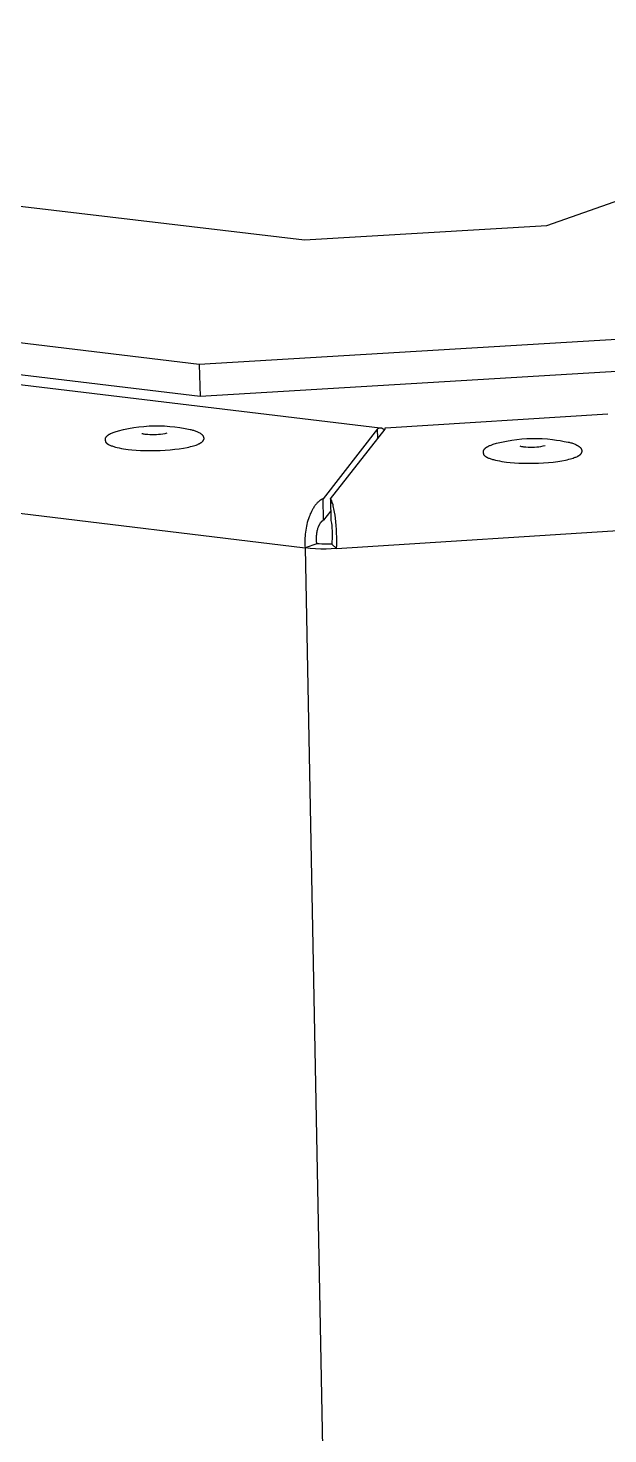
# Model space of a CAD drawing. Header units: millimetres. Extents: x 974 to 5700, y -47 to 3256.
# Drawn here: x 2213.7 to 2269.3, y 1194.2 to 1329.3 of the extents above; entities that cross this region are included whole.
import ezdxf

# ---------------------------------------------------------------- set-up
doc = ezdxf.new("R2010")
doc.units = ezdxf.units.MM
doc.header["$MEASUREMENT"] = 0
doc.layers.add('Domyslna', color=7, linetype='Continuous', true_color=0x000000)
doc.layers.add('Utwórz2D linie widoczne', color=7, linetype='Continuous', true_color=0x000000)

msp = doc.modelspace()

# ---------------------------------------------------------------- linework, layer by layer
at = {"layer": 'Domyslna'}
for p, q in [((1965.01, 1312.96), (2240.27, 1279.35)), ((2243.3, 1279.28), (2289.33, 1282.26)), ((2240.27, 1279.35), (2254.7, 533.35))]:
    msp.add_line(p, q, dxfattribs=at)
at = {"layer": 'Utwórz2D linie widoczne'}
for p, q in [((2263.48, 1310.31), (2414.08, 1363.37)), ((2023.83, 1334.52), (2240.22, 1308.94)), ((2230.12, 1296.98), (1977.42, 1327.29)), ((2230.19, 1293.9), (1977.53, 1324.3)), ((1994, 1321.43), (2247.48, 1290.89)), ((2240.22, 1308.94), (2263.48, 1310.31)), ((2296.25, 1300.93), (2230.12, 1296.98)), ((2296.3, 1297.85), (2230.19, 1293.9)), ((2230.12, 1296.98), (2230.19, 1293.9)), ((2247.99, 1290.87), (2269.34, 1292.24)), ((2221.1, 1289.82), (2221.11, 1289.83)), ((2221.1, 1289.81), (2221.1, 1289.82)), ((2221.1, 1289.8), (2221.1, 1289.81)), ((2221.1, 1289.81), (2221.1, 1289.81)), ((2221.1, 1289.79), (2221.1, 1289.8)), ((2221.1, 1289.78), (2221.1, 1289.79)), ((2221.1, 1289.77), (2221.1, 1289.78)), ((2221.1, 1289.76), (2221.1, 1289.77)), ((2221.1, 1289.75), (2221.1, 1289.76)), ((2221.1, 1289.74), (2221.1, 1289.75)), ((2221.1, 1289.74), (2221.1, 1289.74)), ((2221.11, 1289.86), (2221.12, 1289.87)), ((2221.11, 1289.85), (2221.11, 1289.86)), ((2221.11, 1289.86), (2221.11, 1289.86)), ((2221.11, 1289.84), (2221.11, 1289.85)), ((2221.11, 1289.83), (2221.11, 1289.84)), ((2221.12, 1289.89), (2221.13, 1289.9)), ((2221.12, 1289.88), (2221.12, 1289.89)), ((2221.12, 1289.87), (2221.12, 1289.88)), ((2221.13, 1289.91), (2221.14, 1289.92)), ((2221.13, 1289.9), (2221.13, 1289.91)), ((2221.13, 1289.91), (2221.13, 1289.91)), ((2221.14, 1289.94), (2221.15, 1289.95)), ((2221.14, 1289.92), (2221.14, 1289.94)), ((2221.15, 1289.95), (2221.16, 1289.97)), ((2221.16, 1289.97), (2221.17, 1289.98)), ((2221.17, 1289.98), (2221.18, 1290)), ((2221.18, 1290), (2221.19, 1290.01)), ((2221.19, 1290.01), (2221.2, 1290.03)), ((2221.2, 1290.03), (2221.21, 1290.04)), ((2221.21, 1290.04), (2221.22, 1290.05)), ((2221.22, 1290.05), (2221.23, 1290.07)), ((2221.23, 1290.07), (2221.24, 1290.08)), ((2221.24, 1290.08), (2221.26, 1290.09)), ((2221.26, 1290.09), (2221.27, 1290.11)), ((2221.27, 1290.11), (2221.28, 1290.12)), ((2221.28, 1290.12), (2221.29, 1290.13)), ((2221.29, 1290.13), (2221.31, 1290.14)), ((2221.31, 1290.14), (2221.32, 1290.16)), ((2221.32, 1290.16), (2221.34, 1290.17)), ((2221.34, 1290.17), (2221.35, 1290.18)), ((2221.35, 1290.18), (2221.37, 1290.19)), ((2221.37, 1290.19), (2221.38, 1290.2)), ((2221.38, 1290.2), (2221.41, 1290.22)), ((2221.41, 1290.22), (2221.44, 1290.24)), ((2221.44, 1290.24), (2221.47, 1290.26)), ((2221.47, 1290.26), (2221.5, 1290.28)), ((2221.5, 1290.28), (2221.53, 1290.29)), ((2221.53, 1290.29), (2221.56, 1290.31)), ((2221.56, 1290.31), (2221.59, 1290.33)), ((2221.59, 1290.33), (2221.63, 1290.35)), ((2221.63, 1290.35), (2221.7, 1290.38)), ((2221.7, 1290.38), (2221.78, 1290.41)), ((2221.78, 1290.41), (2221.86, 1290.44)), ((2221.86, 1290.44), (2221.94, 1290.47)), ((2221.94, 1290.47), (2222.05, 1290.51)), ((2222.05, 1290.51), (2222.15, 1290.54)), ((2222.15, 1290.54), (2222.26, 1290.57)), ((2222.26, 1290.57), (2222.36, 1290.6)), ((2222.36, 1290.6), (2222.84, 1290.72)), ((2222.84, 1290.72), (2223.33, 1290.82)), ((2223.33, 1290.82), (2223.82, 1290.91)), ((2223.82, 1290.91), (2224.31, 1290.97)), ((2224.31, 1290.97), (2224.8, 1291.02)), ((2224.6, 1290.35), (2224.67, 1290.33)), ((2224.67, 1290.33), (2224.74, 1290.32)), ((2224.74, 1290.32), (2224.81, 1290.3)), ((2224.8, 1291.02), (2225.3, 1291.06)), ((2224.81, 1290.3), (2224.89, 1290.29)), ((2224.89, 1290.29), (2224.96, 1290.28)), ((2224.96, 1290.28), (2225.17, 1290.26)), ((2225.17, 1290.26), (2225.38, 1290.25)), ((2225.3, 1291.06), (2225.79, 1291.08)), ((2225.38, 1290.25), (2225.58, 1290.24)), ((2225.58, 1290.24), (2225.79, 1290.24)), ((2225.79, 1291.08), (2226.29, 1291.08)), ((2225.79, 1290.24), (2226, 1290.25)), ((2226, 1290.25), (2226.21, 1290.26)), ((2226.21, 1290.26), (2226.41, 1290.29)), ((2226.29, 1291.08), (2226.78, 1291.06)), ((2226.41, 1290.29), (2226.62, 1290.32)), ((2226.62, 1290.32), (2226.83, 1290.35)), ((2226.78, 1291.06), (2227.28, 1291.02)), ((2226.83, 1290.35), (2227.03, 1290.4)), ((2227.28, 1291.02), (2227.77, 1290.97)), ((2227.77, 1290.97), (2228.26, 1290.91)), ((2228.26, 1290.91), (2228.75, 1290.82)), ((2228.75, 1290.82), (2229.24, 1290.72)), ((2229.24, 1290.72), (2229.32, 1290.71)), ((2229.32, 1290.71), (2229.4, 1290.69)), ((2229.4, 1290.69), (2229.48, 1290.67)), ((2229.48, 1290.67), (2229.56, 1290.65)), ((2229.56, 1290.65), (2229.64, 1290.63)), ((2229.64, 1290.63), (2229.72, 1290.6)), ((2229.72, 1290.6), (2229.79, 1290.57)), ((2229.79, 1290.57), (2229.87, 1290.54)), ((2229.87, 1290.54), (2229.94, 1290.51)), ((2229.94, 1290.51), (2230.02, 1290.47)), ((2230.02, 1290.47), (2230.09, 1290.43)), ((2230.09, 1290.43), (2230.16, 1290.39)), ((2230.16, 1290.39), (2230.23, 1290.34)), ((2230.23, 1290.34), (2230.3, 1290.3)), ((2230.3, 1290.3), (2230.36, 1290.25)), ((2230.36, 1290.25), (2230.38, 1290.24)), ((2230.38, 1290.24), (2230.39, 1290.23)), ((2230.39, 1290.23), (2230.4, 1290.21)), ((2230.4, 1290.21), (2230.41, 1290.2)), ((2230.41, 1290.2), (2230.42, 1290.19)), ((2230.42, 1290.19), (2230.43, 1290.17)), ((2230.43, 1290.17), (2230.45, 1290.16)), ((2230.45, 1290.16), (2230.46, 1290.14)), ((2230.46, 1290.14), (2230.46, 1290.13)), ((2230.46, 1290.13), (2230.47, 1290.11)), ((2230.47, 1290.11), (2230.48, 1290.1)), ((2230.48, 1290.1), (2230.49, 1290.08)), ((2230.49, 1290.08), (2230.5, 1290.07)), ((2230.5, 1290.07), (2230.5, 1290.05)), ((2230.5, 1290.05), (2230.51, 1290.03)), ((2230.51, 1290.03), (2230.52, 1290.02)), ((2230.52, 1290.02), (2230.52, 1290)), ((2230.52, 1290), (2230.52, 1289.98)), ((2230.52, 1289.98), (2230.53, 1289.97)), ((2230.53, 1289.97), (2230.53, 1289.95)), ((2230.53, 1289.95), (2230.53, 1289.93)), ((2230.53, 1289.93), (2230.54, 1289.91)), ((2230.53, 1289.73), (2230.53, 1289.74)), ((2230.53, 1289.74), (2230.54, 1289.74)), ((2230.54, 1289.91), (2230.54, 1289.9)), ((2230.54, 1289.9), (2230.54, 1289.8)), ((2230.54, 1289.79), (2230.54, 1289.8)), ((2230.54, 1289.8), (2230.54, 1289.8)), ((2230.54, 1289.78), (2230.54, 1289.79)), ((2230.54, 1289.79), (2230.54, 1289.79)), ((2230.54, 1289.77), (2230.54, 1289.78)), ((2230.54, 1289.78), (2230.54, 1289.78)), ((2230.54, 1289.76), (2230.54, 1289.77)), ((2230.54, 1289.77), (2230.54, 1289.77)), ((2230.54, 1289.75), (2230.54, 1289.76)), ((2230.54, 1289.76), (2230.54, 1289.76)), ((2230.54, 1289.74), (2230.54, 1289.75)), ((2230.54, 1289.75), (2230.54, 1289.75)), ((2247.23, 1290.79), (2242, 1284.07)), ((2242.72, 1284.05), (2247.96, 1290.77)), ((2247.23, 1290.79), (2247.25, 1290.8)), ((2247.25, 1289.87), (2247.23, 1290.79)), ((2247.25, 1290.8), (2247.26, 1290.81)), ((2247.26, 1290.81), (2247.27, 1290.81)), ((2247.27, 1290.81), (2247.28, 1290.82)), ((2247.28, 1290.82), (2247.29, 1290.83)), ((2247.29, 1290.83), (2247.31, 1290.84)), ((2247.31, 1290.84), (2247.32, 1290.84)), ((2247.32, 1290.84), (2247.33, 1290.85)), ((2247.33, 1290.85), (2247.35, 1290.85)), ((2247.35, 1290.85), (2247.36, 1290.86)), ((2247.36, 1290.86), (2247.37, 1290.86)), ((2247.37, 1290.86), (2247.39, 1290.87)), ((2247.39, 1290.87), (2247.4, 1290.87)), ((2247.4, 1290.87), (2247.42, 1290.88)), ((2247.42, 1290.88), (2247.43, 1290.88)), ((2247.43, 1290.88), (2247.45, 1290.88)), ((2247.45, 1290.88), (2247.46, 1290.88)), ((2247.46, 1290.88), (2247.47, 1290.88)), ((2247.47, 1290.88), (2247.49, 1290.88)), ((2247.49, 1290.88), (2247.5, 1290.88)), ((2247.5, 1290.88), (2247.52, 1290.88)), ((2247.52, 1290.88), (2247.53, 1290.88)), ((2247.53, 1290.88), (2247.55, 1290.88)), ((2247.55, 1290.88), (2247.56, 1290.88)), ((2247.56, 1290.88), (2247.58, 1290.88)), ((2247.58, 1290.88), (2247.59, 1290.87)), ((2247.59, 1290.87), (2247.6, 1290.87)), ((2247.6, 1290.87), (2247.62, 1290.87)), ((2247.62, 1290.87), (2247.63, 1290.86)), ((2247.63, 1290.86), (2247.65, 1290.86)), ((2247.65, 1290.86), (2247.66, 1290.85)), ((2247.66, 1290.85), (2247.67, 1290.85)), ((2247.67, 1290.85), (2247.69, 1290.84)), ((2247.69, 1290.84), (2247.7, 1290.83)), ((2247.7, 1290.83), (2247.71, 1290.83)), ((2247.71, 1290.83), (2247.72, 1290.82)), ((2247.72, 1290.82), (2247.74, 1290.81)), ((2247.74, 1290.81), (2247.75, 1290.8)), ((2247.75, 1290.8), (2247.76, 1290.79)), ((2247.76, 1290.79), (2247.77, 1290.78)), ((2247.77, 1290.78), (2247.78, 1290.78)), ((2247.78, 1290.78), (2247.79, 1290.77)), ((2247.79, 1290.77), (2247.8, 1290.75)), ((2247.8, 1290.75), (2247.81, 1290.74)), ((2247.81, 1290.74), (2247.82, 1290.73)), ((2247.82, 1290.73), (2247.83, 1290.72)), ((2247.83, 1290.72), (2247.84, 1290.71)), ((2247.84, 1290.71), (2247.85, 1290.7)), ((2247.85, 1290.7), (2247.86, 1290.69)), ((2247.86, 1290.69), (2247.86, 1290.67)), ((2247.86, 1290.67), (2247.87, 1290.66)), ((2247.96, 1290.81), (2247.96, 1290.82)), ((2247.96, 1290.82), (2247.97, 1290.82)), ((2247.96, 1290.8), (2247.96, 1290.81)), ((2247.96, 1290.81), (2247.96, 1290.81)), ((2247.96, 1290.79), (2247.96, 1290.8)), ((2247.96, 1290.78), (2247.96, 1290.79)), ((2247.96, 1290.79), (2247.96, 1290.79)), ((2247.96, 1290.77), (2247.96, 1290.78)), ((2247.97, 1290.84), (2247.97, 1290.85)), ((2247.97, 1290.85), (2247.98, 1290.85)), ((2247.97, 1290.83), (2247.97, 1290.84)), ((2247.97, 1290.84), (2247.97, 1290.84)), ((2247.97, 1290.82), (2247.97, 1290.83)), ((2247.98, 1290.86), (2247.98, 1290.87)), ((2247.98, 1290.87), (2247.99, 1290.87)), ((2247.98, 1290.85), (2247.98, 1290.86)), ((2260.11, 1289.7), (2260.59, 1289.76)), ((2260.59, 1289.76), (2261.08, 1289.81)), ((2261.08, 1289.81), (2261.57, 1289.85)), ((2261.57, 1289.85), (2262.07, 1289.86)), ((2262.07, 1289.86), (2262.56, 1289.86)), ((2262.56, 1289.86), (2263.05, 1289.85)), ((2263.05, 1289.85), (2263.54, 1289.81)), ((2263.54, 1289.81), (2264.03, 1289.76)), ((2264.03, 1289.76), (2264.41, 1289.71)), ((2221.1, 1289.63), (2221.1, 1289.74)), ((2221.1, 1289.63), (2221.1, 1289.62)), ((2221.1, 1289.62), (2221.1, 1289.62)), ((2221.1, 1289.62), (2221.1, 1289.61)), ((2221.1, 1289.61), (2221.1, 1289.61)), ((2221.1, 1289.61), (2221.1, 1289.61)), ((2221.1, 1289.61), (2221.1, 1289.6)), ((2221.1, 1289.6), (2221.1, 1289.6)), ((2221.1, 1289.6), (2221.1, 1289.59)), ((2221.1, 1289.59), (2221.1, 1289.59)), ((2221.1, 1289.59), (2221.11, 1289.59)), ((2221.11, 1289.59), (2221.11, 1289.58)), ((2221.11, 1289.58), (2221.11, 1289.58)), ((2221.11, 1289.58), (2221.11, 1289.57)), ((2221.11, 1289.57), (2221.11, 1289.56)), ((2221.11, 1289.56), (2221.12, 1289.55)), ((2221.12, 1289.55), (2221.12, 1289.54)), ((2221.12, 1289.54), (2221.12, 1289.54)), ((2221.12, 1289.54), (2221.13, 1289.53)), ((2221.13, 1289.53), (2221.13, 1289.52)), ((2221.13, 1289.52), (2221.14, 1289.51)), ((2221.14, 1289.51), (2221.14, 1289.5)), ((2221.14, 1289.5), (2221.15, 1289.5)), ((2221.15, 1289.5), (2221.15, 1289.49)), ((2221.15, 1289.49), (2221.16, 1289.48)), ((2221.16, 1289.48), (2221.16, 1289.47)), ((2221.16, 1289.47), (2221.17, 1289.46)), ((2221.17, 1289.46), (2221.18, 1289.46)), ((2221.18, 1289.46), (2221.18, 1289.45)), ((2221.18, 1289.45), (2221.19, 1289.44)), ((2221.19, 1289.44), (2221.2, 1289.43)), ((2221.2, 1289.43), (2221.21, 1289.42)), ((2221.21, 1289.42), (2221.21, 1289.42)), ((2221.21, 1289.42), (2221.22, 1289.41)), ((2221.22, 1289.41), (2221.23, 1289.4)), ((2221.23, 1289.4), (2221.25, 1289.39)), ((2221.25, 1289.39), (2221.27, 1289.37)), ((2221.27, 1289.37), (2221.29, 1289.35)), ((2221.29, 1289.35), (2221.31, 1289.34)), ((2221.31, 1289.34), (2221.34, 1289.32)), ((2221.34, 1289.32), (2221.36, 1289.31)), ((2221.36, 1289.31), (2221.39, 1289.29)), ((2221.39, 1289.29), (2221.41, 1289.28)), ((2221.41, 1289.28), (2221.44, 1289.26)), ((2221.44, 1289.26), (2221.47, 1289.25)), ((2221.47, 1289.25), (2221.53, 1289.22)), ((2221.53, 1289.22), (2221.6, 1289.19)), ((2221.6, 1289.19), (2221.67, 1289.16)), ((2221.67, 1289.16), (2221.74, 1289.14)), ((2221.74, 1289.14), (2221.82, 1289.11)), ((2221.82, 1289.11), (2221.9, 1289.09)), ((2221.9, 1289.09), (2221.98, 1289.06)), ((2221.98, 1289.06), (2222.07, 1289.04)), ((2222.07, 1289.04), (2222.25, 1288.99)), ((2222.25, 1288.99), (2222.44, 1288.95)), ((2222.44, 1288.95), (2222.64, 1288.91)), ((2222.64, 1288.91), (2222.85, 1288.87)), ((2222.85, 1288.87), (2223.07, 1288.84)), ((2223.07, 1288.84), (2223.29, 1288.81)), ((2223.29, 1288.81), (2223.65, 1288.78)), ((2223.65, 1288.78), (2224.05, 1288.74)), ((2224.05, 1288.74), (2224.48, 1288.72)), ((2224.48, 1288.72), (2224.93, 1288.7)), ((2224.93, 1288.7), (2225.4, 1288.69)), ((2225.4, 1288.69), (2225.88, 1288.7)), ((2225.88, 1288.7), (2226.37, 1288.71)), ((2226.37, 1288.71), (2226.85, 1288.74)), ((2226.85, 1288.74), (2227.32, 1288.77)), ((2227.32, 1288.77), (2227.77, 1288.82)), ((2227.77, 1288.82), (2228.2, 1288.87)), ((2228.2, 1288.87), (2228.59, 1288.93)), ((2228.59, 1288.93), (2228.96, 1289)), ((2228.96, 1289), (2229.12, 1289.04)), ((2229.12, 1289.04), (2229.28, 1289.08)), ((2229.28, 1289.08), (2229.43, 1289.11)), ((2229.43, 1289.11), (2229.56, 1289.15)), ((2229.56, 1289.15), (2229.69, 1289.19)), ((2229.69, 1289.19), (2229.81, 1289.23)), ((2229.81, 1289.23), (2229.89, 1289.26)), ((2229.89, 1289.26), (2229.97, 1289.29)), ((2229.97, 1289.29), (2230.04, 1289.33)), ((2230.04, 1289.33), (2230.11, 1289.36)), ((2230.11, 1289.36), (2230.15, 1289.38)), ((2230.15, 1289.38), (2230.18, 1289.39)), ((2230.18, 1289.39), (2230.21, 1289.41)), ((2230.21, 1289.41), (2230.24, 1289.43)), ((2230.24, 1289.43), (2230.27, 1289.44)), ((2230.27, 1289.44), (2230.3, 1289.46)), ((2230.3, 1289.46), (2230.32, 1289.48)), ((2230.32, 1289.48), (2230.35, 1289.5)), ((2230.35, 1289.5), (2230.37, 1289.52)), ((2230.37, 1289.52), (2230.38, 1289.53)), ((2230.38, 1289.53), (2230.39, 1289.54)), ((2230.39, 1289.54), (2230.4, 1289.54)), ((2230.4, 1289.54), (2230.41, 1289.55)), ((2230.41, 1289.55), (2230.42, 1289.56)), ((2230.42, 1289.56), (2230.43, 1289.57)), ((2230.43, 1289.57), (2230.44, 1289.58)), ((2230.44, 1289.58), (2230.45, 1289.59)), ((2230.45, 1289.59), (2230.46, 1289.6)), ((2230.46, 1289.6), (2230.47, 1289.61)), ((2230.47, 1289.62), (2230.48, 1289.63)), ((2230.47, 1289.61), (2230.47, 1289.62)), ((2230.48, 1289.63), (2230.49, 1289.64)), ((2230.49, 1289.65), (2230.5, 1289.66)), ((2230.49, 1289.64), (2230.49, 1289.65)), ((2230.5, 1289.66), (2230.51, 1289.67)), ((2230.51, 1289.68), (2230.52, 1289.69)), ((2230.51, 1289.67), (2230.51, 1289.68)), ((2230.51, 1289.68), (2230.51, 1289.68)), ((2230.52, 1289.7), (2230.52, 1289.71)), ((2230.52, 1289.71), (2230.53, 1289.71)), ((2230.52, 1289.69), (2230.52, 1289.7)), ((2230.52, 1289.7), (2230.52, 1289.7)), ((2230.52, 1289.69), (2230.52, 1289.69)), ((2230.53, 1289.72), (2230.53, 1289.73)), ((2230.53, 1289.73), (2230.53, 1289.73)), ((2230.53, 1289.73), (2230.53, 1289.73)), ((2230.53, 1289.71), (2230.53, 1289.72)), ((2230.53, 1289.72), (2230.53, 1289.72)), ((2257.39, 1288.62), (2257.4, 1288.63)), ((2257.39, 1288.61), (2257.39, 1288.62)), ((2257.39, 1288.6), (2257.39, 1288.61)), ((2257.39, 1288.59), (2257.39, 1288.6)), ((2257.39, 1288.58), (2257.39, 1288.59)), ((2257.39, 1288.57), (2257.39, 1288.58)), ((2257.39, 1288.58), (2257.39, 1288.58)), ((2257.39, 1288.56), (2257.39, 1288.57)), ((2257.39, 1288.55), (2257.39, 1288.56)), ((2257.39, 1288.54), (2257.39, 1288.55)), ((2257.39, 1288.53), (2257.39, 1288.54)), ((2257.39, 1288.43), (2257.39, 1288.53)), ((2257.39, 1288.43), (2257.39, 1288.42)), ((2257.39, 1288.42), (2257.39, 1288.42)), ((2257.39, 1288.42), (2257.39, 1288.42)), ((2257.39, 1288.42), (2257.39, 1288.41)), ((2257.39, 1288.41), (2257.39, 1288.41)), ((2257.39, 1288.41), (2257.39, 1288.4)), ((2257.39, 1288.4), (2257.39, 1288.4)), ((2257.39, 1288.4), (2257.39, 1288.4)), ((2257.39, 1288.4), (2257.39, 1288.39)), ((2257.39, 1288.39), (2257.39, 1288.39)), ((2257.4, 1288.66), (2257.41, 1288.67)), ((2257.4, 1288.65), (2257.4, 1288.66)), ((2257.4, 1288.64), (2257.4, 1288.65)), ((2257.4, 1288.63), (2257.4, 1288.64)), ((2257.4, 1288.64), (2257.4, 1288.64)), ((2257.41, 1288.68), (2257.42, 1288.69)), ((2257.41, 1288.67), (2257.41, 1288.68)), ((2257.41, 1288.68), (2257.41, 1288.68)), ((2257.42, 1288.71), (2257.43, 1288.72)), ((2257.42, 1288.7), (2257.42, 1288.71)), ((2257.42, 1288.69), (2257.42, 1288.7)), ((2257.43, 1288.73), (2257.44, 1288.75)), ((2257.43, 1288.72), (2257.43, 1288.73)), ((2257.44, 1288.75), (2257.45, 1288.76)), ((2257.45, 1288.76), (2257.46, 1288.78)), ((2257.46, 1288.78), (2257.47, 1288.79)), ((2257.47, 1288.79), (2257.48, 1288.81)), ((2257.48, 1288.81), (2257.49, 1288.82)), ((2257.49, 1288.82), (2257.5, 1288.84)), ((2257.5, 1288.84), (2257.51, 1288.85)), ((2257.51, 1288.85), (2257.52, 1288.86)), ((2257.52, 1288.86), (2257.53, 1288.88)), ((2257.53, 1288.88), (2257.55, 1288.89)), ((2257.55, 1288.89), (2257.56, 1288.9)), ((2257.56, 1288.9), (2257.57, 1288.92)), ((2257.57, 1288.92), (2257.59, 1288.93)), ((2257.59, 1288.93), (2257.6, 1288.94)), ((2257.6, 1288.94), (2257.61, 1288.95)), ((2257.61, 1288.95), (2257.63, 1288.96)), ((2257.63, 1288.96), (2257.64, 1288.98)), ((2257.64, 1288.98), (2257.66, 1288.99)), ((2257.66, 1288.99), (2257.67, 1289)), ((2257.67, 1289), (2257.7, 1289.02)), ((2257.7, 1289.02), (2257.73, 1289.03)), ((2257.73, 1289.03), (2257.75, 1289.05)), ((2257.75, 1289.05), (2257.78, 1289.07)), ((2257.78, 1289.07), (2257.81, 1289.09)), ((2257.81, 1289.09), (2257.85, 1289.1)), ((2257.85, 1289.1), (2257.88, 1289.12)), ((2257.88, 1289.12), (2257.91, 1289.14)), ((2257.91, 1289.14), (2257.98, 1289.17)), ((2257.98, 1289.17), (2258.05, 1289.2)), ((2258.05, 1289.2), (2258.13, 1289.23)), ((2258.13, 1289.23), (2258.21, 1289.26)), ((2258.21, 1289.26), (2258.32, 1289.3)), ((2258.32, 1289.3), (2258.43, 1289.34)), ((2258.43, 1289.34), (2258.55, 1289.37)), ((2258.55, 1289.37), (2258.66, 1289.4)), ((2258.66, 1289.4), (2259.14, 1289.52)), ((2259.14, 1289.52), (2259.62, 1289.61)), ((2259.62, 1289.61), (2260.11, 1289.7)), ((2260.89, 1289.14), (2260.97, 1289.12)), ((2260.97, 1289.12), (2261.04, 1289.1)), ((2261.04, 1289.1), (2261.11, 1289.09)), ((2261.11, 1289.09), (2261.19, 1289.08)), ((2261.19, 1289.08), (2261.26, 1289.07)), ((2261.26, 1289.07), (2261.47, 1289.05)), ((2261.47, 1289.05), (2261.68, 1289.03)), ((2261.68, 1289.03), (2261.89, 1289.03)), ((2261.89, 1289.03), (2262.09, 1289.03)), ((2262.09, 1289.03), (2262.3, 1289.03)), ((2262.3, 1289.03), (2262.51, 1289.05)), ((2262.51, 1289.05), (2262.71, 1289.07)), ((2262.71, 1289.07), (2262.92, 1289.1)), ((2262.92, 1289.1), (2263.12, 1289.14)), ((2263.12, 1289.14), (2263.33, 1289.18)), ((2264.41, 1289.71), (2264.78, 1289.65)), ((2264.78, 1289.65), (2265.16, 1289.58)), ((2265.16, 1289.58), (2265.53, 1289.5)), ((2265.53, 1289.5), (2265.62, 1289.49)), ((2265.62, 1289.49), (2265.7, 1289.47)), ((2265.7, 1289.47), (2265.79, 1289.45)), ((2265.79, 1289.45), (2265.87, 1289.43)), ((2265.87, 1289.43), (2265.95, 1289.4)), ((2265.95, 1289.4), (2266.04, 1289.37)), ((2266.04, 1289.37), (2266.12, 1289.34)), ((2266.12, 1289.34), (2266.2, 1289.3)), ((2266.2, 1289.3), (2266.28, 1289.27)), ((2266.28, 1289.27), (2266.35, 1289.23)), ((2266.35, 1289.23), (2266.43, 1289.18)), ((2266.43, 1289.18), (2266.5, 1289.14)), ((2266.5, 1289.14), (2266.58, 1289.09)), ((2266.58, 1289.09), (2266.65, 1289.04)), ((2266.65, 1289.04), (2266.66, 1289.03)), ((2266.66, 1289.03), (2266.67, 1289.02)), ((2266.67, 1289.02), (2266.69, 1289)), ((2266.69, 1289), (2266.7, 1288.99)), ((2266.7, 1288.99), (2266.71, 1288.98)), ((2266.71, 1288.98), (2266.72, 1288.96)), ((2266.72, 1288.96), (2266.73, 1288.95)), ((2266.73, 1288.95), (2266.74, 1288.94)), ((2266.74, 1288.94), (2266.75, 1288.92)), ((2266.75, 1288.92), (2266.76, 1288.91)), ((2266.76, 1288.91), (2266.77, 1288.89)), ((2266.76, 1288.38), (2266.77, 1288.39)), ((2266.77, 1288.89), (2266.78, 1288.88)), ((2266.77, 1288.4), (2266.78, 1288.41)), ((2266.77, 1288.39), (2266.77, 1288.4)), ((2266.78, 1288.88), (2266.79, 1288.86)), ((2266.78, 1288.41), (2266.79, 1288.42)), ((2266.79, 1288.86), (2266.79, 1288.84)), ((2266.79, 1288.84), (2266.8, 1288.83)), ((2266.79, 1288.43), (2266.8, 1288.44)), ((2266.79, 1288.42), (2266.79, 1288.43)), ((2266.8, 1288.83), (2266.81, 1288.81)), ((2266.8, 1288.45), (2266.81, 1288.46)), ((2266.8, 1288.44), (2266.8, 1288.45)), ((2266.81, 1288.81), (2266.81, 1288.79)), ((2266.81, 1288.79), (2266.82, 1288.78)), ((2266.81, 1288.46), (2266.81, 1288.47)), ((2266.81, 1288.47), (2266.82, 1288.47)), ((2266.82, 1288.78), (2266.82, 1288.76)), ((2266.82, 1288.76), (2266.82, 1288.74)), ((2266.82, 1288.74), (2266.83, 1288.73)), ((2266.82, 1288.49), (2266.83, 1288.5)), ((2266.82, 1288.48), (2266.82, 1288.49)), ((2266.82, 1288.49), (2266.82, 1288.49)), ((2266.82, 1288.49), (2266.82, 1288.49)), ((2266.82, 1288.47), (2266.82, 1288.48)), ((2266.82, 1288.48), (2266.82, 1288.48)), ((2266.83, 1288.73), (2266.83, 1288.71)), ((2266.83, 1288.71), (2266.83, 1288.69)), ((2266.83, 1288.69), (2266.83, 1288.67)), ((2266.83, 1288.67), (2266.84, 1288.57)), ((2266.83, 1288.55), (2266.84, 1288.56)), ((2266.83, 1288.54), (2266.83, 1288.55)), ((2266.83, 1288.55), (2266.83, 1288.55)), ((2266.83, 1288.53), (2266.83, 1288.54)), ((2266.83, 1288.54), (2266.83, 1288.54)), ((2266.83, 1288.52), (2266.83, 1288.53)), ((2266.83, 1288.53), (2266.83, 1288.53)), ((2266.83, 1288.51), (2266.83, 1288.52)), ((2266.83, 1288.52), (2266.83, 1288.52)), ((2266.83, 1288.5), (2266.83, 1288.51)), ((2266.83, 1288.51), (2266.83, 1288.51)), ((2266.83, 1288.5), (2266.83, 1288.5)), ((2266.84, 1288.56), (2266.84, 1288.57)), ((2266.84, 1288.57), (2266.84, 1288.57)), ((2266.84, 1288.56), (2266.84, 1288.56)), ((2257.39, 1288.39), (2257.39, 1288.38)), ((2257.39, 1288.38), (2257.39, 1288.38)), ((2257.39, 1288.38), (2257.4, 1288.37)), ((2257.4, 1288.37), (2257.4, 1288.37)), ((2257.4, 1288.37), (2257.4, 1288.37)), ((2257.4, 1288.37), (2257.4, 1288.36)), ((2257.4, 1288.36), (2257.4, 1288.35)), ((2257.4, 1288.35), (2257.4, 1288.35)), ((2257.4, 1288.35), (2257.41, 1288.34)), ((2257.41, 1288.34), (2257.41, 1288.33)), ((2257.41, 1288.33), (2257.42, 1288.32)), ((2257.42, 1288.32), (2257.42, 1288.31)), ((2257.42, 1288.31), (2257.43, 1288.3)), ((2257.43, 1288.3), (2257.43, 1288.3)), ((2257.43, 1288.3), (2257.44, 1288.29)), ((2257.44, 1288.29), (2257.44, 1288.28)), ((2257.44, 1288.28), (2257.45, 1288.27)), ((2257.45, 1288.27), (2257.45, 1288.26)), ((2257.45, 1288.26), (2257.46, 1288.26)), ((2257.46, 1288.26), (2257.47, 1288.25)), ((2257.47, 1288.25), (2257.47, 1288.24)), ((2257.47, 1288.24), (2257.48, 1288.23)), ((2257.48, 1288.23), (2257.49, 1288.22)), ((2257.49, 1288.22), (2257.5, 1288.21)), ((2257.5, 1288.21), (2257.51, 1288.21)), ((2257.51, 1288.21), (2257.52, 1288.2)), ((2257.52, 1288.2), (2257.52, 1288.19)), ((2257.52, 1288.19), (2257.53, 1288.18)), ((2257.53, 1288.18), (2257.55, 1288.17)), ((2257.55, 1288.17), (2257.58, 1288.15)), ((2257.58, 1288.15), (2257.6, 1288.14)), ((2257.6, 1288.14), (2257.62, 1288.12)), ((2257.62, 1288.12), (2257.65, 1288.1)), ((2257.65, 1288.1), (2257.67, 1288.09)), ((2257.67, 1288.09), (2257.7, 1288.07)), ((2257.7, 1288.07), (2257.73, 1288.06)), ((2257.73, 1288.06), (2257.76, 1288.04)), ((2257.76, 1288.04), (2257.79, 1288.03)), ((2257.79, 1288.03), (2257.82, 1288.01)), ((2257.82, 1288.01), (2257.88, 1287.98)), ((2257.88, 1287.98), (2257.95, 1287.96)), ((2257.95, 1287.96), (2258.03, 1287.93)), ((2258.03, 1287.93), (2258.11, 1287.9)), ((2258.11, 1287.9), (2258.19, 1287.88)), ((2258.19, 1287.88), (2258.27, 1287.85)), ((2258.27, 1287.85), (2258.36, 1287.83)), ((2258.36, 1287.83), (2258.55, 1287.78)), ((2258.55, 1287.78), (2258.75, 1287.74)), ((2258.75, 1287.74), (2258.95, 1287.7)), ((2258.95, 1287.7), (2259.17, 1287.66)), ((2259.17, 1287.66), (2259.39, 1287.63)), ((2259.39, 1287.63), (2259.61, 1287.6)), ((2259.61, 1287.6), (2259.98, 1287.56)), ((2259.98, 1287.56), (2260.38, 1287.53)), ((2260.38, 1287.53), (2260.81, 1287.5)), ((2260.81, 1287.5), (2261.26, 1287.48)), ((2261.26, 1287.48), (2261.73, 1287.48)), ((2261.73, 1287.48), (2262.21, 1287.48)), ((2262.21, 1287.48), (2262.7, 1287.5)), ((2262.7, 1287.5), (2263.18, 1287.52)), ((2263.18, 1287.52), (2263.65, 1287.56)), ((2263.65, 1287.56), (2264.1, 1287.6)), ((2264.1, 1287.6), (2264.53, 1287.66)), ((2264.53, 1287.66), (2264.92, 1287.72)), ((2264.92, 1287.72), (2265.28, 1287.79)), ((2265.28, 1287.79), (2265.45, 1287.82)), ((2265.45, 1287.82), (2265.6, 1287.86)), ((2265.6, 1287.86), (2265.75, 1287.9)), ((2265.75, 1287.9), (2265.88, 1287.94)), ((2265.88, 1287.94), (2266.01, 1287.98)), ((2266.01, 1287.98), (2266.12, 1288.02)), ((2266.12, 1288.02), (2266.2, 1288.05)), ((2266.2, 1288.05), (2266.28, 1288.08)), ((2266.28, 1288.08), (2266.35, 1288.11)), ((2266.35, 1288.11), (2266.42, 1288.14)), ((2266.42, 1288.14), (2266.45, 1288.16)), ((2266.45, 1288.16), (2266.48, 1288.17)), ((2266.48, 1288.17), (2266.51, 1288.19)), ((2266.51, 1288.19), (2266.54, 1288.21)), ((2266.54, 1288.21), (2266.57, 1288.22)), ((2266.57, 1288.22), (2266.59, 1288.24)), ((2266.59, 1288.24), (2266.62, 1288.26)), ((2266.62, 1288.26), (2266.64, 1288.28)), ((2266.64, 1288.28), (2266.67, 1288.29)), ((2266.67, 1288.29), (2266.69, 1288.31)), ((2266.69, 1288.31), (2266.7, 1288.32)), ((2266.7, 1288.32), (2266.71, 1288.33)), ((2266.71, 1288.33), (2266.72, 1288.34)), ((2266.72, 1288.34), (2266.73, 1288.35)), ((2266.73, 1288.35), (2266.74, 1288.36)), ((2266.74, 1288.36), (2266.75, 1288.37)), ((2266.74, 1288.36), (2266.74, 1288.36)), ((2266.75, 1288.37), (2266.76, 1288.38)), ((2240.99, 1283.04), (2240.95, 1282.97)), ((2241.03, 1283.11), (2240.99, 1283.04)), ((2241.07, 1283.18), (2241.03, 1283.11)), ((2241.11, 1283.25), (2241.07, 1283.18)), ((2241.16, 1283.31), (2241.11, 1283.25)), ((2241.2, 1283.38), (2241.16, 1283.31)), ((2241.25, 1283.44), (2241.2, 1283.38)), ((2241.29, 1283.49), (2241.25, 1283.44)), ((2241.33, 1283.54), (2241.29, 1283.49)), ((2241.37, 1283.59), (2241.33, 1283.54)), ((2241.42, 1283.64), (2241.37, 1283.59)), ((2241.46, 1283.69), (2241.42, 1283.64)), ((2241.51, 1283.73), (2241.46, 1283.69)), ((2241.56, 1283.78), (2241.51, 1283.73)), ((2241.6, 1283.82), (2241.56, 1283.78)), ((2241.65, 1283.86), (2241.6, 1283.82)), ((2241.69, 1283.89), (2241.65, 1283.86)), ((2241.72, 1283.91), (2241.69, 1283.89)), ((2241.74, 1283.93), (2241.72, 1283.91)), ((2241.77, 1283.94), (2241.74, 1283.93)), ((2241.79, 1283.96), (2241.77, 1283.94)), ((2241.82, 1283.97), (2241.79, 1283.96)), ((2241.84, 1283.99), (2241.82, 1283.97)), ((2241.87, 1284), (2241.84, 1283.99)), ((2241.89, 1284.02), (2241.87, 1284)), ((2241.92, 1284.03), (2241.89, 1284.02)), ((2241.94, 1284.04), (2241.92, 1284.03)), ((2241.97, 1284.05), (2241.94, 1284.04)), ((2242, 1284.07), (2241.97, 1284.05)), ((2242.04, 1282.01), (2242, 1284.07)), ((2242.73, 1284.04), (2242.72, 1284.05)), ((2242.72, 1284.05), (2242.76, 1281.99)), ((2242.74, 1284.02), (2242.73, 1284.04)), ((2242.75, 1284), (2242.74, 1284.02)), ((2242.76, 1283.99), (2242.75, 1284)), ((2242.77, 1283.97), (2242.76, 1283.99)), ((2242.78, 1283.96), (2242.77, 1283.97)), ((2242.8, 1283.93), (2242.78, 1283.96)), ((2242.81, 1283.89), (2242.8, 1283.93)), ((2242.83, 1283.86), (2242.81, 1283.89)), ((2242.84, 1283.83), (2242.83, 1283.86)), ((2242.86, 1283.79), (2242.84, 1283.83)), ((2242.88, 1283.74), (2242.86, 1283.79)), ((2242.89, 1283.69), (2242.88, 1283.74)), ((2242.93, 1283.59), (2242.89, 1283.69)), ((2242.96, 1283.49), (2242.93, 1283.59)), ((2242.98, 1283.38), (2242.96, 1283.49)), ((2243.02, 1283.24), (2242.98, 1283.38)), ((2243.05, 1283.09), (2243.02, 1283.24)), ((2243.08, 1282.94), (2243.05, 1283.09)), ((2240.49, 1281.79), (2240.45, 1281.61)), ((2240.55, 1281.97), (2240.49, 1281.79)), ((2240.6, 1282.15), (2240.55, 1281.97)), ((2240.66, 1282.32), (2240.6, 1282.15)), ((2240.72, 1282.47), (2240.66, 1282.32)), ((2240.78, 1282.62), (2240.72, 1282.47)), ((2240.85, 1282.76), (2240.78, 1282.62)), ((2240.88, 1282.83), (2240.85, 1282.76)), ((2240.92, 1282.9), (2240.88, 1282.83)), ((2240.95, 1282.97), (2240.92, 1282.9)), ((2241.67, 1281.61), (2241.69, 1281.64)), ((2241.69, 1281.64), (2241.71, 1281.68)), ((2241.71, 1281.68), (2241.73, 1281.71)), ((2241.73, 1281.71), (2241.74, 1281.73)), ((2241.74, 1281.73), (2241.76, 1281.75)), ((2241.76, 1281.75), (2241.77, 1281.78)), ((2241.77, 1281.78), (2241.79, 1281.8)), ((2241.79, 1281.8), (2241.81, 1281.82)), ((2241.81, 1281.82), (2241.83, 1281.84)), ((2241.83, 1281.84), (2241.84, 1281.86)), ((2241.84, 1281.86), (2241.86, 1281.88)), ((2241.86, 1281.88), (2241.88, 1281.9)), ((2241.88, 1281.9), (2241.89, 1281.91)), ((2241.89, 1281.91), (2241.9, 1281.92)), ((2241.9, 1281.92), (2241.91, 1281.93)), ((2241.91, 1281.93), (2241.92, 1281.93)), ((2241.92, 1281.93), (2241.93, 1281.94)), ((2241.93, 1281.94), (2241.94, 1281.95)), ((2241.94, 1281.95), (2241.95, 1281.96)), ((2241.95, 1281.96), (2241.96, 1281.97)), ((2241.96, 1281.97), (2241.98, 1281.98)), ((2241.98, 1281.98), (2241.99, 1281.98)), ((2241.99, 1281.98), (2242, 1281.99)), ((2242, 1281.99), (2242.01, 1282)), ((2242.01, 1282), (2242.02, 1282)), ((2242.02, 1282), (2242.04, 1282.01)), ((2242.75, 1282.92), (2242.04, 1282.01)), ((2242.76, 1281.99), (2242.81, 1281.74)), ((2242.81, 1281.74), (2242.84, 1281.49)), ((2243.11, 1282.79), (2243.08, 1282.94)), ((2243.15, 1282.5), (2243.11, 1282.79)), ((2243.19, 1282.2), (2243.15, 1282.5)), ((2243.23, 1281.84), (2243.19, 1282.2)), ((2243.26, 1281.49), (2243.23, 1281.84)), ((2240.26, 1280.3), (2240.25, 1280.11)), ((2240.28, 1280.49), (2240.26, 1280.3)), ((2240.29, 1280.68), (2240.28, 1280.49)), ((2240.31, 1280.87), (2240.29, 1280.68)), ((2240.34, 1281.06), (2240.31, 1280.87)), ((2240.37, 1281.24), (2240.34, 1281.06)), ((2240.41, 1281.43), (2240.37, 1281.24)), ((2240.45, 1281.61), (2240.41, 1281.43)), ((2241.37, 1280.46), (2241.38, 1280.55)), ((2241.37, 1280.37), (2241.37, 1280.46)), ((2241.37, 1280.28), (2241.37, 1280.37)), ((2241.38, 1280.55), (2241.39, 1280.64)), ((2241.39, 1280.64), (2241.4, 1280.73)), ((2241.4, 1280.73), (2241.41, 1280.81)), ((2241.41, 1280.81), (2241.43, 1280.9)), ((2241.43, 1280.9), (2241.45, 1280.99)), ((2241.45, 1280.99), (2241.47, 1281.07)), ((2241.47, 1281.07), (2241.49, 1281.16)), ((2241.49, 1281.16), (2241.51, 1281.23)), ((2241.51, 1281.23), (2241.53, 1281.3)), ((2241.53, 1281.3), (2241.56, 1281.37)), ((2241.56, 1281.37), (2241.57, 1281.41)), ((2241.57, 1281.41), (2241.59, 1281.44)), ((2241.59, 1281.44), (2241.6, 1281.48)), ((2241.6, 1281.48), (2241.62, 1281.51)), ((2241.62, 1281.51), (2241.64, 1281.54)), ((2241.64, 1281.54), (2241.65, 1281.58)), ((2241.65, 1281.58), (2241.67, 1281.61)), ((2242.84, 1281.49), (2242.86, 1281.24)), ((2242.86, 1281.24), (2242.88, 1280.99)), ((2242.88, 1280.99), (2242.89, 1280.73)), ((2242.89, 1280.48), (2242.88, 1280.23)), ((2242.89, 1280.73), (2242.89, 1280.48)), ((2243.29, 1281.13), (2243.26, 1281.49)), ((2243.3, 1280.77), (2243.29, 1281.13)), ((2243.31, 1280.39), (2243.3, 1280.77)), ((2243.31, 1280.02), (2243.31, 1280.39)), ((2240.25, 1280.11), (2240.25, 1279.92)), ((2240.25, 1279.92), (2240.25, 1279.73)), ((2240.25, 1279.73), (2240.26, 1279.54)), ((2240.26, 1279.54), (2240.27, 1279.35)), ((2241.4, 1279.75), (2240.27, 1279.35)), ((2240.77, 1279.3), (2240.27, 1279.35)), ((2241.28, 1279.26), (2240.77, 1279.3)), ((2241.78, 1279.24), (2241.28, 1279.26)), ((2241.37, 1280.2), (2241.37, 1280.28)), ((2241.37, 1280.11), (2241.37, 1280.2)), ((2241.37, 1280.02), (2241.37, 1280.11)), ((2241.38, 1279.93), (2241.37, 1280.02)), ((2241.39, 1279.84), (2241.38, 1279.93)), ((2241.4, 1279.75), (2241.39, 1279.84)), ((2241.63, 1279.73), (2241.4, 1279.75)), ((2241.87, 1279.71), (2241.63, 1279.73)), ((2242.29, 1279.24), (2241.78, 1279.24)), ((2242.11, 1279.7), (2241.87, 1279.71)), ((2242.35, 1279.7), (2242.11, 1279.7)), ((2242.79, 1279.25), (2242.29, 1279.24)), ((2242.59, 1279.71), (2242.35, 1279.7)), ((2242.83, 1279.72), (2242.59, 1279.71)), ((2243.3, 1279.28), (2242.79, 1279.25)), ((2242.86, 1279.97), (2242.83, 1279.72)), ((2243.3, 1279.28), (2242.83, 1279.72)), ((2242.88, 1280.23), (2242.86, 1279.97)), ((2243.3, 1279.28), (2243.31, 1279.65)), ((2243.31, 1279.65), (2243.31, 1280.02))]:
    msp.add_line(p, q, dxfattribs=at)

doc.saveas('drawing.dxf')
